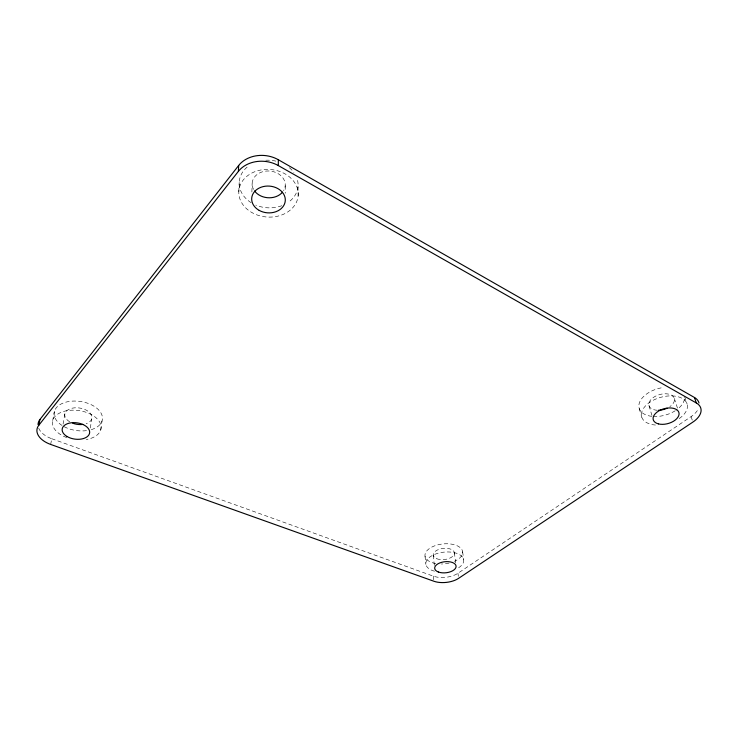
<?xml version="1.0" encoding="UTF-8"?>
<svg xmlns="http://www.w3.org/2000/svg" width="738" height="738" viewBox="0 0 738 738"><rect width="100%" height="100%" fill="white"/><g stroke="black" fill="none" stroke-linecap="round" stroke-linejoin="round"><path stroke-width="0.55" stroke-dasharray="3.69 2.77" d="M251.879 192.009L252.138 183.375M238.798 191.705L239.195 182.461M100.709 430.014L102.028 420.983M90.322 428.012L91.724 418.926M63.062 424.166L64.935 413.575M50.673 444.433L51.725 438.713A23.072 13.644 8.5 0 1 38.727 428.224M52.693 420.568L54.391 411.463M51.725 438.713L433.326 576.147A17.703 9.133 -6.1 0 0 457.947 573.26L691.1 416.619A22.214 12.814 -16 0 0 698.582 408.16M684.633 396.638L687.152 404.212M691.1 416.619L692.548 420.983M674.329 398.428L677.502 408.206M649.016 405.752L652.613 417.699M639.256 408.566L641.783 417.219M462.643 551.784L463.722 559.921M457.947 573.26L458.335 576.313M454.405 552.762L455.936 564.93M433.243 555.271L434.47 566.341M433.326 576.147L433.879 581.24M425.033 556.249L425.881 564.395M298.014 186.622L298.161 195.838A29.76 23.828 4.4 0 1 251.778 212.498A29.76 23.828 4.4 0 1 255.597 171.41A29.76 23.828 4.4 0 1 298.161 195.838M285.228 185.718L285.255 193.255M657.272 410.254A13.183 7.731 -15.8 0 1 650.529 400.061A13.183 7.731 -15.8 0 1 669.956 394.479A13.183 7.731 -15.8 0 1 669.846 406.647M253.549 189.389A16.587 13.385 4.7 0 1 269.001 170.995A16.587 13.385 4.7 0 1 283.576 190.699M69.686 421.795A13.699 8.256 8.3 0 1 68.689 409.433A13.699 8.256 8.3 0 1 88.772 411.786A13.699 8.256 8.3 0 1 86.115 423.713M434.534 571.194A19.059 9.917 -6.1 0 1 429.83 557.052A19.059 9.917 -6.1 0 1 457.809 553.758A19.059 9.917 -6.1 0 1 457.311 568.509M66.743 437.579A24.529 14.64 8.1 0 1 57.712 414.147A24.529 14.64 8.1 0 1 96.198 417.92A24.529 14.64 8.1 0 1 86.254 439.497M655.455 425.042A23.607 13.69 -15.6 0 1 644.92 406.546A23.607 13.69 -15.6 0 1 679.67 397.238A23.607 13.69 -15.6 0 1 678.942 418.76M684.43 399.212A23.431 13.736 -15.8 0 1 676.165 410.144M675.233 410.752A23.431 13.736 -15.8 0 1 653.942 416.5M651.774 416.333A23.431 13.736 -15.8 0 1 639.652 402.109A23.431 13.736 -15.8 0 1 663.656 387.459M435.78 563.555A18.948 9.972 -6.2 0 1 428.464 549.247A18.948 9.972 -6.2 0 1 457.339 545.834A18.948 9.972 -6.2 0 1 454.35 561.36M449.082 563.085A18.948 9.972 -6.2 0 1 441.361 563.998M62.047 425.466A24.354 14.686 8.3 0 1 62.564 403.308A24.354 14.686 8.3 0 1 98.532 409.774A24.354 14.686 8.3 0 1 88.8 430.272M86.503 430.651A24.354 14.686 8.3 0 1 62.988 426.047M297.58 180.404A29.492 23.81 4.7 0 1 288.078 202.489M281.815 205.718A29.492 23.81 4.7 0 1 255.782 205.099M251.169 202.71A29.492 23.81 4.7 0 1 248.641 165.949M265.791 160.22A29.492 23.81 4.7 0 1 276.934 161.391M289.361 167.674A29.492 23.81 4.7 0 1 293.927 172.526M436.85 558.758A10.655 5.609 -6.2 0 0 454.23 554.238A10.655 5.609 -6.2 0 0 440.374 548.915A10.655 5.609 -6.2 0 0 436.85 558.758"/><path stroke-width="1.11" d="M39.944 419.479L38.81 425.254A23.173 13.616 8.4 0 0 50.673 444.433L433.879 581.24A17.767 9.096 -6.1 0 0 458.593 578.343L692.908 422.071A22.315 12.786 -15.9 0 0 696.34 402.976L278.309 165.57L278.327 159.74A28.33 22.952 5.5 0 0 238.66 165.487L39.944 419.479A23.072 13.644 8.5 0 0 38.035 424.581M38.81 425.254L238.402 171.345L238.66 165.487M278.327 159.74L694.467 397.496A22.214 12.814 -16 0 1 698.997 402.948M694.467 397.496L696.34 402.976M667.023 408.252A13.183 7.731 -15.8 0 1 658.333 410.273M82.988 424.415A13.699 8.256 8.3 0 1 72.675 423.215M238.402 171.345A28.496 22.97 5.3 0 1 278.309 165.57M282.506 192.184A16.587 13.385 4.7 0 1 254.555 190.958M658.462 423.898A13.339 7.684 -15.5 0 0 679.015 414.59A13.339 7.684 -15.5 0 0 660.722 409.931A13.339 7.684 -15.5 0 0 658.462 423.898M438.344 572.005A10.756 5.553 -6.1 0 0 455.899 567.504A10.756 5.553 -6.1 0 0 441.924 562.245A10.756 5.553 -6.1 0 0 438.344 572.005M259.158 210.376A16.836 13.404 4.3 0 0 285.274 200.791A16.836 13.404 4.3 0 0 261.04 187.24A16.836 13.404 4.3 0 0 259.158 210.376M66.964 436.462A13.865 8.219 7.9 0 0 89.446 433.695A13.865 8.219 7.9 0 0 71.291 422.773A13.865 8.219 7.9 0 0 66.964 436.462"/></g></svg>
